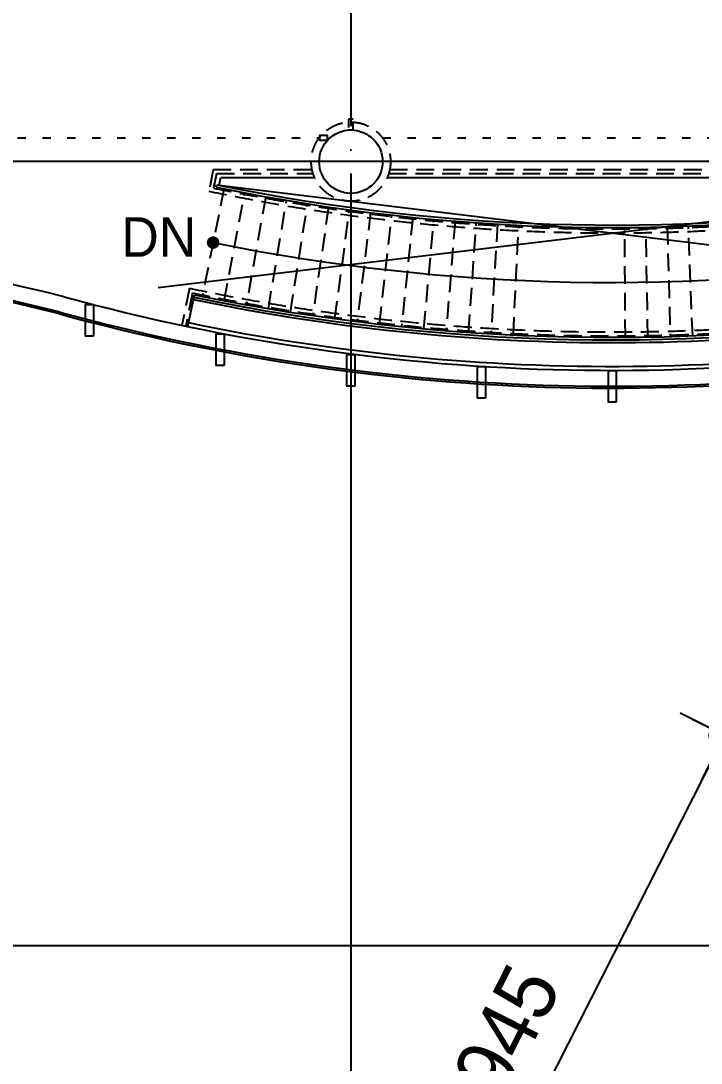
# Model space of a CAD drawing. Header units: metres. Extents: x 630750 to 860239, y 578133 to 726633.
# Drawn here: x 704139 to 712725, y 657829 to 670988 of the extents above; entities that cross this region are included whole.
import ezdxf

# ---------------------------------------------------------------- set-up
doc = ezdxf.new("R2010")
doc.units = ezdxf.units.M
doc.header["$LTSCALE"] = 300
for name, pattern in [('CEN', [62, 60, -1, 0, -1]), ('HID1', [0.375, 0.25, -0.125]), ('HIDDEN-1', [1.4, 0.35, -0.7, 0.35])]:
    doc.linetypes.add(name, pattern=pattern)
doc.layers.get('Defpoints').update_dxf_attribs({"color": 8})
for name, color, linetype in [('A-CEN-1', 1, 'Continuous'), ('A-CON', 2, 'Continuous'), ('A-DIM', 7, 'Continuous'), ('A-HAT-1', 9, 'Continuous'), ('A-STAIR', 4, 'Continuous'), ('A-SYM1', 7, 'Continuous'), ('A-TXT-S', 3, 'Continuous'), ('A-WIN-GLASS', 4, 'Continuous'), ('DIM', 7, 'Continuous'), ('ELE9', 9, 'Continuous'), ('fire shutter', 2, 'Continuous'), ('INT', 117, 'Continuous')]:
    doc.layers.add(name, color=color, linetype=linetype)
doc.styles.add('TEXT(돋음)', font='')
doc.styles.add('돋움', font='')
doc.styles.get('TEXT(돋음)').set_extended_font_data('Dotum')
doc.styles.get('돋움').set_extended_font_data('Dotum')
doc.dimstyles.new('DIM250', dxfattribs={"dimscale": 250, "dimtxt": 3, "dimasz": 1, "dimexe": 2, "dimexo": 3, "dimgap": 1, "dimtad": 1, "dimdec": 0, "dimzin": 0, "dimdsep": 46, "dimlunit": 6, "dimtxsty": 'TEXT(돋음)', "dimblk": 'Z_DOT', "dimcen": 2.5, "dimdle": 2, "dimclrd": 256, "dimclre": 256, "dimclrt": 3, "dimadec": 0, "dimazin": 0, "dimtfac": 1, "dimtdec": 0, "dimtix": 1, "dimtmove": 2, "dimatfit": 3, "dimldrblk": 'Z_DOT', "dimfxl": 1, "dimtolj": 1, "dimtzin": 0, "dimarcsym": 0})

# ---------------------------------------------------------------- blocks, each defined once
blk = doc.blocks.new('Z_DOT')
at = {"layer": 'DIM', "color": 7}
for p, q in [((0, -2.5), (0, 2.5)), ((-2.5, 0), (2.5, 0))]:
    blk.add_line(p, q, dxfattribs=at)
for radius in [0.75, 0.375]:
    blk.add_circle((0, 0), radius, dxfattribs=at)
blk = doc.blocks.new('*D34')
at = {"layer": 'A-DIM', "lineweight": -2, "transparency": 16777216}
for p, q in [((714545, 661191), (712571, 662192)), ((712904, 661743), (708633, 653318)), ((710048, 652321), (708074, 653321))]:
    blk.add_line(p, q, dxfattribs=at)
at = {"layer": 'Defpoints', "color": 0, "transparency": 16777216}
for p in [(715214, 660852), (708520, 653095), (710717, 651981)]:
    blk.add_point(p, dxfattribs=at)
at = {"layer": 'A-DIM', "lineweight": -2, "transparency": 16777216, "xscale": 250, "yscale": 250, "zscale": 250}
for p, rotation in [((713017, 661965), 63.11574874094842), ((708520, 653095), 243.1157487409484)]:
    blk.add_blockref('Z_DOT', p, dxfattribs=dict(at, rotation=rotation))
at = {"layer": 'A-DIM', "color": 3, "transparency": 16777216, "insert": (710146, 657846), "char_height": 750, "attachment_point": 5, "rotation": 63.1157, "style": 'TEXT(돋음)'}
blk.add_mtext('\\A1;9,945', dxfattribs=at)

msp = doc.modelspace()

# ---------------------------------------------------------------- hatches: boundary and pattern name
at = {"layer": 'A-SYM1'}
h = msp.add_hatch(color=7, dxfattribs=at)
edge = h.paths.add_edge_path()
edge.add_arc((706565.5, 668188.5), 80, 270, 450, ccw=False)
edge.add_arc((706565.5, 668188.5), 80, 90, 270, ccw=False)

# ---------------------------------------------------------------- linework, layer by layer
at = {"elevation": 0}
for points in [[(705054, 667006.1), (704954, 667006.1), (704954, 667406.1), (705054, 667406.1)], [(706704, 666636.9), (706604, 666636.9), (706604, 667036.9), (706704, 667036.9)], [(708353.8, 666377.4), (708253.8, 666377.4), (708253.8, 666777.4), (708353.8, 666777.4)], [(710004, 666224.1), (709904, 666224.1), (709904, 666624.1), (710004, 666624.1)], [(711654, 666175.3), (711554, 666175.3), (711554, 666575.3), (711654, 666575.3)]]:
    msp.add_lwpolyline(points, close=True, dxfattribs=at)
at = {"layer": 'A-CEN-1', "linetype": 'CEN'}
for p, q in [((708304.4, 706258.8, 0), (708304.4, 647116.3, 0)), ((795684.4, 669210.2, 0), (657202.6, 669210.2, 0)), ((795684.4, 659310.2, 0), (657202.6, 659310.2, 0))]:
    msp.add_line(p, q, dxfattribs=at)
at = {"layer": 'A-CON'}
msp.add_circle((708304.4, 669210.2, 0), 400, dxfattribs=at)
at = {"layer": 'A-HAT-1', "color": 8}
for p, q in [((717463.4, 669010.2, 0), (705872.4, 667615.4, 0)), ((706640.8, 668913.1, 0), (717463.4, 667597, 0))]:
    msp.add_line(p, q, dxfattribs=at)
at = {"layer": 'A-STAIR'}
for p, q in [((706604.7, 668887.8, 0), (706611.4, 668919.1, 0)), ((706244.8, 667128.5, 0), (706330.2, 667529.2, 0))]:
    msp.add_line(p, q, dxfattribs=at)
for radius, start, end in [(24750, 258.36145, 279.28781), (24782, 258.36095, 279.28748), (26200, 258.37183, 279.20374), (26168, 258.37232, 279.27401)]:
    msp.add_arc((711604.4, 693160.2, 0), radius, start, end, dxfattribs=at)
at = {"layer": 'A-SYM1', "color": 7}
msp.add_arc((711604.4, 693160.2, 0), 25475, 258.5917, 279.03316, dxfattribs=at)
at = {"layer": 'A-WIN-GLASS'}
for p, q in [((706640.8, 668913.1, 0), (706661.5, 669010.2, 0)), ((706661.5, 669010.2, 0), (707846.1, 669010.2, 0)), ((708762.7, 669010.2, 0), (717463.4, 669010.2, 0))]:
    msp.add_line(p, q, dxfattribs=at)
at = {"layer": 'A-WIN-GLASS', "color": 9}
for centre, radius, start, end in [((696054.4, 632770.4, 0), 35790, 76.0465, 90), ((711604.4, 692810.2, 0), 26235, 254.70657, 282.90453)]:
    msp.add_arc(centre, radius, start, end, dxfattribs=at)
at = {"layer": 'A-WIN-GLASS'}
for centre, radius, start, end in [((696054.4, 632770.4, 0), 35590, 76.0465, 90), ((696054.4, 632770.4, 0), 35566, 76.0465, 90), ((711604.4, 692810.2, 0), 26435, 254.70657, 282.36108), ((711604.4, 692810.2, 0), 26459, 254.70657, 282.46055)]:
    msp.add_arc(centre, radius, start, end, dxfattribs=at)
at = {"layer": 'ELE9', "color": 9}
for radius, start, end in [(25885, 258.21522, 283.08209), (26185, 258.21244, 282.9296)]:
    msp.add_arc((711604.4, 692810.2, 0), radius, start, end, dxfattribs=at)
at = {"layer": 'fire shutter', "linetype": 'HIDDEN-1', "elevation": 0}
msp.add_lwpolyline([(708334.4, 669746.3), (708274.4, 669746.3), (708274.4, 669610.2), (708334.4, 669610.2)], close=True, dxfattribs=at)
at = {"layer": 'fire shutter', "color": 2, "linetype": 'HIDDEN-1', "elevation": 0}
for points in [[(698740.3, 669509.6), (707909.7, 669509.6)], [(708704.8, 669509.6), (717644.8, 669509.6)]]:
    msp.add_lwpolyline(points, dxfattribs=at)
at = {"layer": 'fire shutter', "elevation": 0}
msp.add_lwpolyline([(708009.7, 669479.6), (708009.7, 669539.6), (707909.7, 669539.6), (707909.7, 669479.6)], close=True, dxfattribs=at)
at = {"layer": 'INT', "linetype": 'HID1', "ltscale": 3}
for p, q in [((706567.8, 669110.2, 0), (706512.8, 668837.4, 0)), ((706567.8, 669110.2, 0), (707814.5, 669110.2, 0)), ((706608.7, 669060.2, 0), (706571.6, 668876.3, 0)), ((706608.7, 669060.2, 0), (707827.4, 669060.2, 0)), ((708781.4, 669060.2, 0), (717463.4, 669060.2, 0)), ((708794.3, 669110.2, 0), (717463.4, 669110.2, 0)), ((706702.5, 668867.9, 0), (706428.4, 667509.2, 0)), ((706706, 667454.8, 0), (706965.4, 668816.3, 0)), ((707228.9, 668767.6, 0), (706984.2, 667403.3, 0)), ((707262.9, 667354.9, 0), (707492.8, 668721.7, 0)), ((707542.1, 667309.5, 0), (707757.2, 668678.7, 0)), ((708022.2, 668638.5, 0), (707821.8, 667267.1, 0)), ((708101.9, 667227.7, 0), (708287.5, 668601.2, 0)), ((708553.2, 668566.8, 0), (708382.5, 667191.3, 0)), ((708663.4, 667158, 0), (708819.2, 668535.2, 0)), ((709085.6, 668506.6, 0), (708944.7, 667127.7, 0)), ((709226.3, 667100.5, 0), (709352.2, 668480.8, 0)), ((709619.2, 668457.9, 0), (709508.1, 667076.3, 0)), ((709790.3, 667055.2, 0), (709886.3, 668437.9, 0)), ((710153.7, 668420.7, 0), (710072.6, 667037.1, 0)), ((710355.1, 667022.1, 0), (710421.2, 668406.5, 0)), ((711769.4, 666992.7, 0), (711760.7, 668378.7, 0)), ((712052.3, 666996.1, 0), (712028.6, 668381.9, 0)), ((712296.4, 668387.9, 0), (712335.1, 667002.4, 0)), ((712617.9, 667011.9, 0), (712564.2, 668396.8, 0)), ((706265.5, 667612.1, 0), (706171, 667144, 0)), ((706304.6, 667552.9, 0), (706220, 667133.7, 0))]:
    msp.add_line(p, q, dxfattribs=at)
msp.add_circle((708304.4, 669210.2, 0), 500, dxfattribs=at)
for radius, start, end in [(24850, 258.17668, 279.44818), (24800, 258.29136, 279.3335), (26100, 258.19655, 279.42831), (26150, 258.30686, 279.318)]:
    msp.add_arc((711604.4, 693160.2, 0), radius, start, end, dxfattribs=at)

# ---------------------------------------------------------------- texts
at = {"layer": 'A-TXT-S', "color": 3, "style": '돋움'}
msp.add_text('DN', height=500, dxfattribs=at).set_placement((705407.3, 668009))

# ---------------------------------------------------------------- dimensions: what is measured, and where the dimension line sits
at = {"layer": 'A-DIM'}
dim = msp.add_aligned_dim(p1=(715214.1, 660851.6, 0), p2=(710717.1, 651981.4, 0), distance=-2463.4, dimstyle='DIM250', dxfattribs=at)
dim.commit()
dim.dimension.update_dxf_attribs({"geometry": '*D34', "text_midpoint": (710146.1, 657845.9, 0)})

doc.saveas('drawing.dxf')
